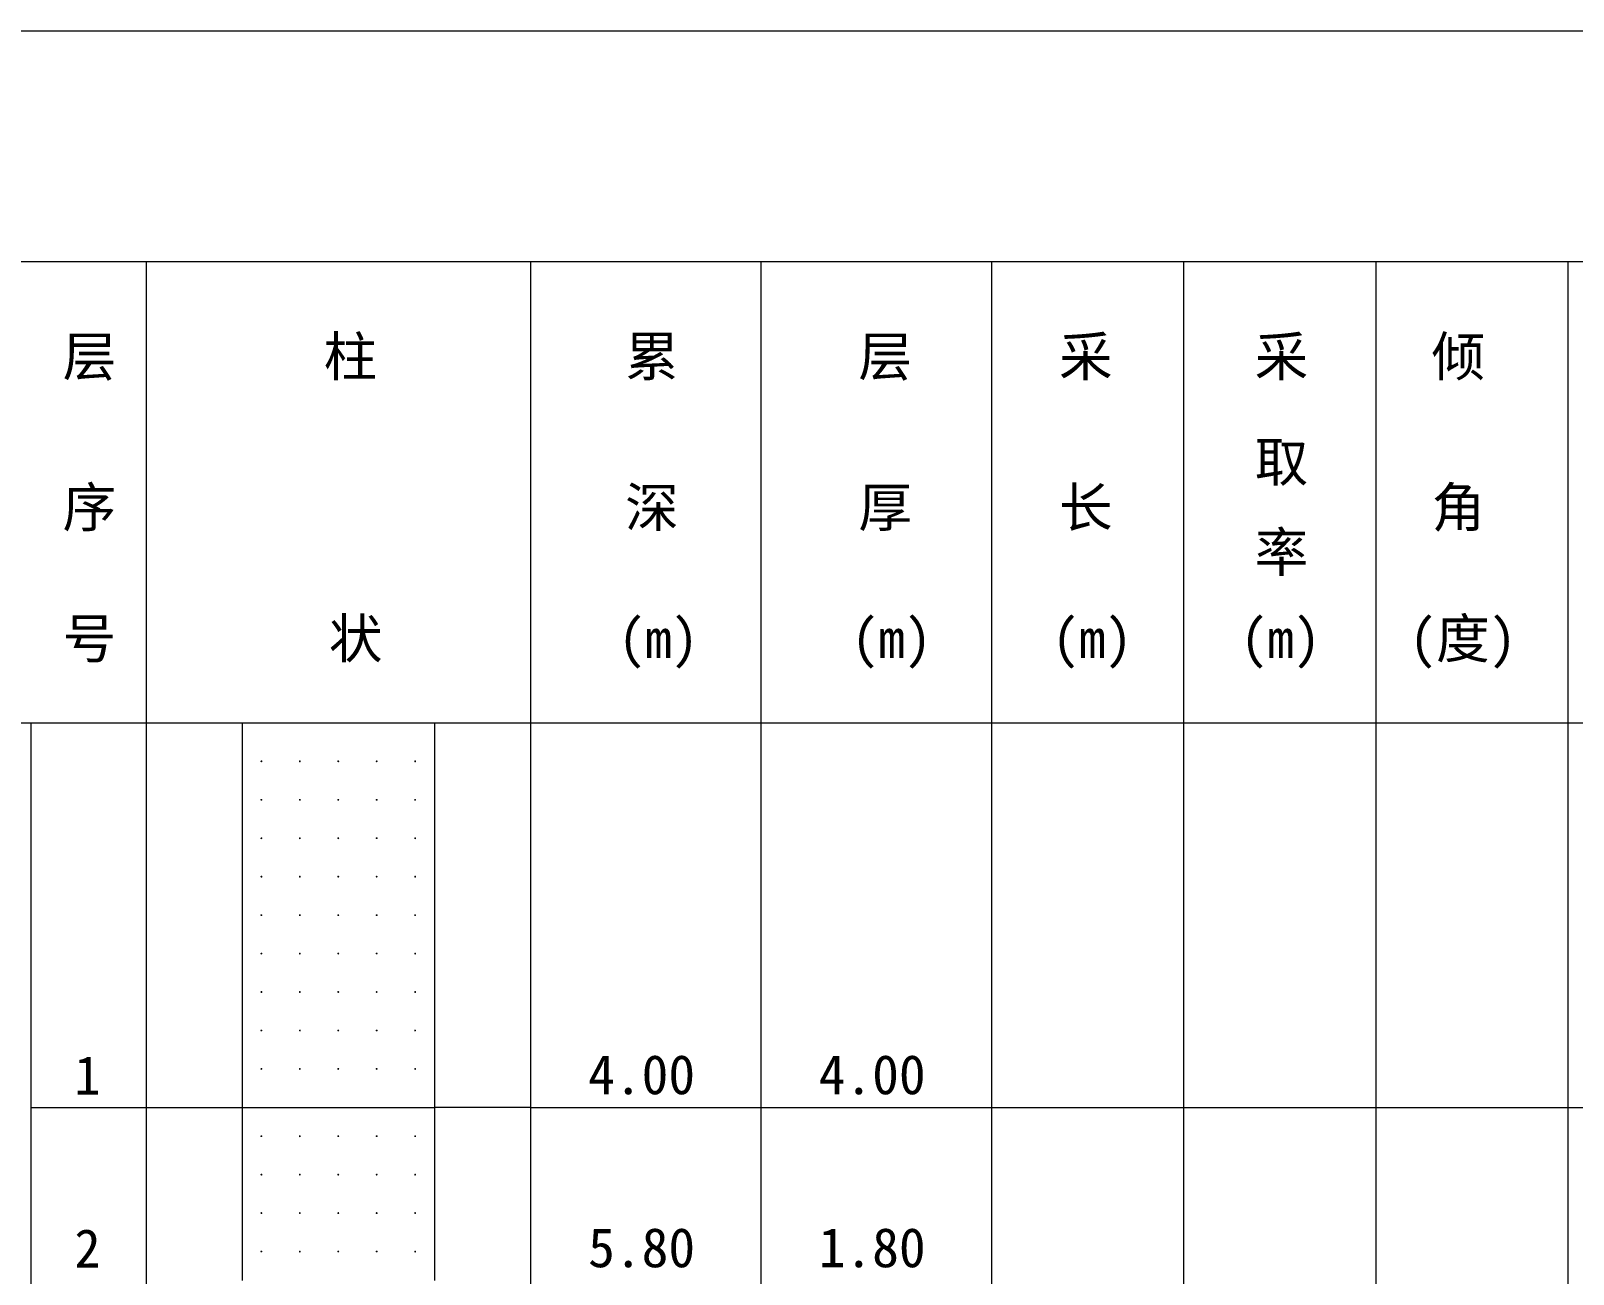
# Model space of a CAD drawing. Header units: inches. Extents: x -27 to 109, y -724 to 26.
# Drawn here: x 15.88 to 31.94, y -4.84 to 8.1 of the extents above; entities that cross this region are included whole.
import ezdxf

# ---------------------------------------------------------------- set-up
doc = ezdxf.new("R2010")
doc.units = ezdxf.units.IN
doc.header["$MEASUREMENT"] = 0
doc.layers.get('0').update_dxf_attribs({"lineweight": 0})
doc.styles.add('宋体', font='')
doc.styles.get('宋体').set_extended_font_data('宋体')

# ---------------------------------------------------------------- blocks, each defined once
blk = doc.blocks.new('lr_block_1')
at = {"true_color": 0x000000}
for points in [[(18.291, 0.494), (18.292, 0.496), (18.291, 0.499), (18.29, 0.501), (18.289, 0.503), (18.287, 0.505), (18.284, 0.506), (18.282, 0.506), (18.279, 0.506), (18.277, 0.505), (18.275, 0.503), (18.273, 0.501), (18.272, 0.499), (18.272, 0.496), (18.272, 0.494), (18.273, 0.491), (18.275, 0.489), (18.277, 0.488), (18.279, 0.487), (18.282, 0.486), (18.284, 0.487), (18.287, 0.488), (18.289, 0.489), (18.29, 0.491)], [(18.691, 0.494), (18.692, 0.496), (18.691, 0.499), (18.69, 0.501), (18.689, 0.503), (18.687, 0.505), (18.684, 0.506), (18.682, 0.506), (18.679, 0.506), (18.677, 0.505), (18.674, 0.503), (18.673, 0.501), (18.672, 0.499), (18.672, 0.496), (18.672, 0.494), (18.673, 0.491), (18.674, 0.489), (18.676, 0.488), (18.679, 0.487), (18.682, 0.486), (18.684, 0.487), (18.686, 0.488), (18.689, 0.489), (18.69, 0.491)], [(19.091, 0.494), (19.092, 0.496), (19.091, 0.499), (19.09, 0.501), (19.089, 0.503), (19.087, 0.505), (19.084, 0.506), (19.082, 0.506), (19.079, 0.506), (19.077, 0.505), (19.075, 0.503), (19.073, 0.501), (19.072, 0.499), (19.072, 0.496), (19.072, 0.494), (19.073, 0.491), (19.075, 0.489), (19.077, 0.488), (19.079, 0.487), (19.082, 0.486), (19.084, 0.487), (19.087, 0.488), (19.089, 0.489), (19.09, 0.491)], [(19.491, 0.494), (19.492, 0.496), (19.491, 0.499), (19.49, 0.501), (19.489, 0.503), (19.487, 0.505), (19.484, 0.506), (19.482, 0.506), (19.479, 0.506), (19.477, 0.505), (19.474, 0.503), (19.473, 0.501), (19.472, 0.499), (19.472, 0.496), (19.472, 0.494), (19.473, 0.491), (19.474, 0.489), (19.476, 0.488), (19.479, 0.487), (19.482, 0.486), (19.484, 0.487), (19.486, 0.488), (19.489, 0.489), (19.49, 0.491)], [(19.891, 0.494), (19.892, 0.496), (19.891, 0.499), (19.89, 0.501), (19.889, 0.503), (19.887, 0.505), (19.884, 0.506), (19.882, 0.506), (19.879, 0.506), (19.877, 0.505), (19.875, 0.503), (19.873, 0.501), (19.872, 0.499), (19.872, 0.496), (19.872, 0.494), (19.873, 0.491), (19.875, 0.489), (19.877, 0.488), (19.879, 0.487), (19.882, 0.486), (19.884, 0.487), (19.887, 0.488), (19.889, 0.489), (19.89, 0.491)], [(18.291, 0.094), (18.292, 0.096), (18.291, 0.099), (18.29, 0.101), (18.289, 0.103), (18.287, 0.105), (18.284, 0.106), (18.282, 0.106), (18.279, 0.106), (18.277, 0.105), (18.275, 0.103), (18.273, 0.101), (18.272, 0.099), (18.272, 0.096), (18.272, 0.094), (18.273, 0.091), (18.275, 0.089), (18.277, 0.088), (18.279, 0.087), (18.282, 0.086), (18.284, 0.087), (18.287, 0.088), (18.289, 0.089), (18.29, 0.091)], [(18.691, 0.094), (18.692, 0.096), (18.691, 0.099), (18.69, 0.101), (18.689, 0.103), (18.687, 0.105), (18.684, 0.106), (18.682, 0.106), (18.679, 0.106), (18.677, 0.105), (18.675, 0.103), (18.673, 0.101), (18.672, 0.099), (18.672, 0.096), (18.672, 0.094), (18.673, 0.091), (18.675, 0.089), (18.677, 0.088), (18.679, 0.087), (18.682, 0.086), (18.684, 0.087), (18.687, 0.088), (18.689, 0.089), (18.69, 0.091)], [(19.091, 0.094), (19.092, 0.096), (19.091, 0.099), (19.09, 0.101), (19.089, 0.103), (19.087, 0.105), (19.084, 0.106), (19.082, 0.106), (19.079, 0.106), (19.077, 0.105), (19.075, 0.103), (19.073, 0.101), (19.072, 0.099), (19.072, 0.096), (19.072, 0.094), (19.073, 0.091), (19.075, 0.089), (19.077, 0.088), (19.079, 0.087), (19.082, 0.086), (19.084, 0.087), (19.087, 0.088), (19.089, 0.089), (19.09, 0.091)], [(19.491, 0.094), (19.492, 0.096), (19.491, 0.099), (19.49, 0.101), (19.489, 0.103), (19.487, 0.105), (19.484, 0.106), (19.482, 0.106), (19.479, 0.106), (19.477, 0.105), (19.475, 0.103), (19.473, 0.101), (19.472, 0.099), (19.472, 0.096), (19.472, 0.094), (19.473, 0.091), (19.475, 0.089), (19.477, 0.088), (19.479, 0.087), (19.482, 0.086), (19.484, 0.087), (19.487, 0.088), (19.489, 0.089), (19.49, 0.091)], [(19.891, 0.094), (19.892, 0.096), (19.891, 0.099), (19.89, 0.101), (19.889, 0.103), (19.887, 0.105), (19.884, 0.106), (19.882, 0.106), (19.879, 0.106), (19.877, 0.105), (19.875, 0.103), (19.873, 0.101), (19.872, 0.099), (19.872, 0.096), (19.872, 0.094), (19.873, 0.091), (19.875, 0.089), (19.877, 0.088), (19.879, 0.087), (19.882, 0.086), (19.884, 0.087), (19.887, 0.088), (19.889, 0.089), (19.89, 0.091)], [(18.291, -0.306), (18.292, -0.304), (18.291, -0.301), (18.29, -0.299), (18.289, -0.297), (18.287, -0.295), (18.284, -0.294), (18.282, -0.294), (18.279, -0.294), (18.277, -0.295), (18.275, -0.297), (18.273, -0.299), (18.272, -0.301), (18.272, -0.304), (18.272, -0.306), (18.273, -0.309), (18.275, -0.311), (18.277, -0.312), (18.279, -0.313), (18.282, -0.314), (18.284, -0.313), (18.287, -0.312), (18.289, -0.311), (18.29, -0.309)], [(18.691, -0.306), (18.692, -0.304), (18.691, -0.301), (18.69, -0.299), (18.689, -0.297), (18.687, -0.295), (18.684, -0.294), (18.682, -0.294), (18.679, -0.294), (18.677, -0.295), (18.674, -0.297), (18.673, -0.299), (18.672, -0.301), (18.672, -0.304), (18.672, -0.306), (18.673, -0.309), (18.674, -0.311), (18.676, -0.312), (18.679, -0.313), (18.682, -0.314), (18.684, -0.313), (18.686, -0.312), (18.689, -0.311), (18.69, -0.309)], [(19.091, -0.306), (19.092, -0.304), (19.091, -0.301), (19.09, -0.299), (19.089, -0.297), (19.087, -0.295), (19.084, -0.294), (19.082, -0.294), (19.079, -0.294), (19.077, -0.295), (19.075, -0.297), (19.073, -0.299), (19.072, -0.301), (19.072, -0.304), (19.072, -0.306), (19.073, -0.309), (19.075, -0.311), (19.077, -0.312), (19.079, -0.313), (19.082, -0.314), (19.084, -0.313), (19.087, -0.312), (19.089, -0.311), (19.09, -0.309)], [(19.491, -0.306), (19.492, -0.304), (19.491, -0.301), (19.49, -0.299), (19.489, -0.297), (19.487, -0.295), (19.484, -0.294), (19.482, -0.294), (19.479, -0.294), (19.477, -0.295), (19.474, -0.297), (19.473, -0.299), (19.472, -0.301), (19.472, -0.304), (19.472, -0.306), (19.473, -0.309), (19.474, -0.311), (19.476, -0.312), (19.479, -0.313), (19.482, -0.314), (19.484, -0.313), (19.486, -0.312), (19.489, -0.311), (19.49, -0.309)], [(19.891, -0.306), (19.892, -0.304), (19.891, -0.301), (19.89, -0.299), (19.889, -0.297), (19.887, -0.295), (19.884, -0.294), (19.882, -0.294), (19.879, -0.294), (19.877, -0.295), (19.875, -0.297), (19.873, -0.299), (19.872, -0.301), (19.872, -0.304), (19.872, -0.306), (19.873, -0.309), (19.875, -0.311), (19.877, -0.312), (19.879, -0.313), (19.882, -0.314), (19.884, -0.313), (19.887, -0.312), (19.889, -0.311), (19.89, -0.309)], [(18.291, -0.706), (18.292, -0.704), (18.291, -0.701), (18.29, -0.699), (18.289, -0.697), (18.287, -0.695), (18.284, -0.694), (18.282, -0.694), (18.279, -0.694), (18.277, -0.695), (18.275, -0.697), (18.273, -0.699), (18.272, -0.701), (18.272, -0.704), (18.272, -0.706), (18.273, -0.709), (18.275, -0.711), (18.277, -0.712), (18.279, -0.713), (18.282, -0.714), (18.284, -0.713), (18.287, -0.712), (18.289, -0.711), (18.29, -0.709)], [(18.691, -0.706), (18.692, -0.704), (18.691, -0.701), (18.69, -0.699), (18.689, -0.697), (18.687, -0.695), (18.684, -0.694), (18.682, -0.694), (18.679, -0.694), (18.677, -0.695), (18.675, -0.697), (18.673, -0.699), (18.672, -0.701), (18.672, -0.704), (18.672, -0.706), (18.673, -0.709), (18.675, -0.711), (18.677, -0.712), (18.679, -0.713), (18.682, -0.714), (18.684, -0.713), (18.687, -0.712), (18.689, -0.711), (18.69, -0.709)], [(19.091, -0.706), (19.092, -0.704), (19.091, -0.701), (19.09, -0.699), (19.089, -0.697), (19.087, -0.695), (19.084, -0.694), (19.082, -0.694), (19.079, -0.694), (19.077, -0.695), (19.075, -0.697), (19.073, -0.699), (19.072, -0.701), (19.072, -0.704), (19.072, -0.706), (19.073, -0.709), (19.075, -0.711), (19.077, -0.712), (19.079, -0.713), (19.082, -0.714), (19.084, -0.713), (19.087, -0.712), (19.089, -0.711), (19.09, -0.709)], [(19.491, -0.706), (19.492, -0.704), (19.491, -0.701), (19.49, -0.699), (19.489, -0.697), (19.487, -0.695), (19.484, -0.694), (19.482, -0.694), (19.479, -0.694), (19.477, -0.695), (19.475, -0.697), (19.473, -0.699), (19.472, -0.701), (19.472, -0.704), (19.472, -0.706), (19.473, -0.709), (19.475, -0.711), (19.477, -0.712), (19.479, -0.713), (19.482, -0.714), (19.484, -0.713), (19.487, -0.712), (19.489, -0.711), (19.49, -0.709)], [(19.891, -0.706), (19.892, -0.704), (19.891, -0.701), (19.89, -0.699), (19.889, -0.697), (19.887, -0.695), (19.884, -0.694), (19.882, -0.694), (19.879, -0.694), (19.877, -0.695), (19.875, -0.697), (19.873, -0.699), (19.872, -0.701), (19.872, -0.704), (19.872, -0.706), (19.873, -0.709), (19.875, -0.711), (19.877, -0.712), (19.879, -0.713), (19.882, -0.714), (19.884, -0.713), (19.887, -0.712), (19.889, -0.711), (19.89, -0.709)], [(18.291, -1.106), (18.292, -1.104), (18.291, -1.101), (18.29, -1.099), (18.289, -1.097), (18.287, -1.095), (18.284, -1.094), (18.282, -1.094), (18.279, -1.094), (18.277, -1.095), (18.275, -1.097), (18.273, -1.099), (18.272, -1.101), (18.272, -1.104), (18.272, -1.106), (18.273, -1.109), (18.275, -1.111), (18.277, -1.112), (18.279, -1.113), (18.282, -1.114), (18.284, -1.113), (18.287, -1.112), (18.289, -1.111), (18.29, -1.109)], [(18.691, -1.106), (18.692, -1.104), (18.691, -1.101), (18.69, -1.099), (18.689, -1.097), (18.687, -1.095), (18.684, -1.094), (18.682, -1.094), (18.679, -1.094), (18.677, -1.095), (18.674, -1.097), (18.673, -1.099), (18.672, -1.101), (18.672, -1.104), (18.672, -1.106), (18.673, -1.109), (18.674, -1.111), (18.676, -1.112), (18.679, -1.113), (18.682, -1.114), (18.684, -1.113), (18.686, -1.112), (18.689, -1.111), (18.69, -1.109)], [(19.091, -1.106), (19.092, -1.104), (19.091, -1.101), (19.09, -1.099), (19.089, -1.097), (19.087, -1.095), (19.084, -1.094), (19.082, -1.094), (19.079, -1.094), (19.077, -1.095), (19.075, -1.097), (19.073, -1.099), (19.072, -1.101), (19.072, -1.104), (19.072, -1.106), (19.073, -1.109), (19.075, -1.111), (19.077, -1.112), (19.079, -1.113), (19.082, -1.114), (19.084, -1.113), (19.087, -1.112), (19.089, -1.111), (19.09, -1.109)], [(19.491, -1.106), (19.492, -1.104), (19.491, -1.101), (19.49, -1.099), (19.489, -1.097), (19.487, -1.095), (19.484, -1.094), (19.482, -1.094), (19.479, -1.094), (19.477, -1.095), (19.474, -1.097), (19.473, -1.099), (19.472, -1.101), (19.472, -1.104), (19.472, -1.106), (19.473, -1.109), (19.474, -1.111), (19.476, -1.112), (19.479, -1.113), (19.482, -1.114), (19.484, -1.113), (19.486, -1.112), (19.489, -1.111), (19.49, -1.109)], [(19.891, -1.106), (19.892, -1.104), (19.891, -1.101), (19.89, -1.099), (19.889, -1.097), (19.887, -1.095), (19.884, -1.094), (19.882, -1.094), (19.879, -1.094), (19.877, -1.095), (19.875, -1.097), (19.873, -1.099), (19.872, -1.101), (19.872, -1.104), (19.872, -1.106), (19.873, -1.109), (19.875, -1.111), (19.877, -1.112), (19.879, -1.113), (19.882, -1.114), (19.884, -1.113), (19.887, -1.112), (19.889, -1.111), (19.89, -1.109)], [(18.291, -1.506), (18.292, -1.504), (18.291, -1.501), (18.29, -1.499), (18.289, -1.497), (18.287, -1.495), (18.284, -1.494), (18.282, -1.494), (18.279, -1.494), (18.277, -1.495), (18.275, -1.497), (18.273, -1.499), (18.272, -1.501), (18.272, -1.504), (18.272, -1.506), (18.273, -1.509), (18.275, -1.511), (18.277, -1.512), (18.279, -1.513), (18.282, -1.514), (18.284, -1.513), (18.287, -1.512), (18.289, -1.511), (18.29, -1.509)], [(18.691, -1.506), (18.692, -1.504), (18.691, -1.501), (18.69, -1.499), (18.689, -1.497), (18.687, -1.495), (18.684, -1.494), (18.682, -1.494), (18.679, -1.494), (18.677, -1.495), (18.675, -1.497), (18.673, -1.499), (18.672, -1.501), (18.672, -1.504), (18.672, -1.506), (18.673, -1.509), (18.675, -1.511), (18.677, -1.512), (18.679, -1.513), (18.682, -1.514), (18.684, -1.513), (18.687, -1.512), (18.689, -1.511), (18.69, -1.509)], [(19.091, -1.506), (19.092, -1.504), (19.091, -1.501), (19.09, -1.499), (19.089, -1.497), (19.087, -1.495), (19.084, -1.494), (19.082, -1.494), (19.079, -1.494), (19.077, -1.495), (19.075, -1.497), (19.073, -1.499), (19.072, -1.501), (19.072, -1.504), (19.072, -1.506), (19.073, -1.509), (19.075, -1.511), (19.077, -1.512), (19.079, -1.513), (19.082, -1.514), (19.084, -1.513), (19.087, -1.512), (19.089, -1.511), (19.09, -1.509)], [(19.491, -1.506), (19.492, -1.504), (19.491, -1.501), (19.49, -1.499), (19.489, -1.497), (19.487, -1.495), (19.484, -1.494), (19.482, -1.494), (19.479, -1.494), (19.477, -1.495), (19.475, -1.497), (19.473, -1.499), (19.472, -1.501), (19.472, -1.504), (19.472, -1.506), (19.473, -1.509), (19.475, -1.511), (19.477, -1.512), (19.479, -1.513), (19.482, -1.514), (19.484, -1.513), (19.487, -1.512), (19.489, -1.511), (19.49, -1.509)], [(19.891, -1.506), (19.892, -1.504), (19.891, -1.501), (19.89, -1.499), (19.889, -1.497), (19.887, -1.495), (19.884, -1.494), (19.882, -1.494), (19.879, -1.494), (19.877, -1.495), (19.875, -1.497), (19.873, -1.499), (19.872, -1.501), (19.872, -1.504), (19.872, -1.506), (19.873, -1.509), (19.875, -1.511), (19.877, -1.512), (19.879, -1.513), (19.882, -1.514), (19.884, -1.513), (19.887, -1.512), (19.889, -1.511), (19.89, -1.509)], [(18.291, -1.906), (18.292, -1.904), (18.291, -1.901), (18.29, -1.899), (18.289, -1.897), (18.287, -1.895), (18.284, -1.894), (18.282, -1.894), (18.279, -1.894), (18.277, -1.895), (18.275, -1.897), (18.273, -1.899), (18.272, -1.901), (18.272, -1.904), (18.272, -1.906), (18.273, -1.909), (18.275, -1.911), (18.277, -1.912), (18.279, -1.913), (18.282, -1.914), (18.284, -1.913), (18.287, -1.912), (18.289, -1.911), (18.29, -1.909)], [(18.691, -1.906), (18.692, -1.904), (18.691, -1.901), (18.69, -1.899), (18.689, -1.897), (18.687, -1.895), (18.684, -1.894), (18.682, -1.894), (18.679, -1.894), (18.677, -1.895), (18.674, -1.897), (18.673, -1.899), (18.672, -1.901), (18.672, -1.904), (18.672, -1.906), (18.673, -1.909), (18.674, -1.911), (18.676, -1.912), (18.679, -1.913), (18.682, -1.914), (18.684, -1.913), (18.686, -1.912), (18.689, -1.911), (18.69, -1.909)], [(19.091, -1.906), (19.092, -1.904), (19.091, -1.901), (19.09, -1.899), (19.089, -1.897), (19.087, -1.895), (19.084, -1.894), (19.082, -1.894), (19.079, -1.894), (19.077, -1.895), (19.075, -1.897), (19.073, -1.899), (19.072, -1.901), (19.072, -1.904), (19.072, -1.906), (19.073, -1.909), (19.075, -1.911), (19.077, -1.912), (19.079, -1.913), (19.082, -1.914), (19.084, -1.913), (19.087, -1.912), (19.089, -1.911), (19.09, -1.909)], [(19.491, -1.906), (19.492, -1.904), (19.491, -1.901), (19.49, -1.899), (19.489, -1.897), (19.487, -1.895), (19.484, -1.894), (19.482, -1.894), (19.479, -1.894), (19.477, -1.895), (19.474, -1.897), (19.473, -1.899), (19.472, -1.901), (19.472, -1.904), (19.472, -1.906), (19.473, -1.909), (19.474, -1.911), (19.476, -1.912), (19.479, -1.913), (19.482, -1.914), (19.484, -1.913), (19.486, -1.912), (19.489, -1.911), (19.49, -1.909)], [(19.891, -1.906), (19.892, -1.904), (19.891, -1.901), (19.89, -1.899), (19.889, -1.897), (19.887, -1.895), (19.884, -1.894), (19.882, -1.894), (19.879, -1.894), (19.877, -1.895), (19.875, -1.897), (19.873, -1.899), (19.872, -1.901), (19.872, -1.904), (19.872, -1.906), (19.873, -1.909), (19.875, -1.911), (19.877, -1.912), (19.879, -1.913), (19.882, -1.914), (19.884, -1.913), (19.887, -1.912), (19.889, -1.911), (19.89, -1.909)], [(18.291, -2.306), (18.292, -2.304), (18.291, -2.301), (18.29, -2.299), (18.289, -2.297), (18.287, -2.295), (18.284, -2.294), (18.282, -2.294), (18.279, -2.294), (18.277, -2.295), (18.275, -2.297), (18.273, -2.299), (18.272, -2.301), (18.272, -2.304), (18.272, -2.306), (18.273, -2.309), (18.275, -2.311), (18.277, -2.312), (18.279, -2.313), (18.282, -2.314), (18.284, -2.313), (18.287, -2.312), (18.289, -2.311), (18.29, -2.309)], [(18.691, -2.306), (18.692, -2.304), (18.691, -2.301), (18.69, -2.299), (18.689, -2.297), (18.687, -2.295), (18.684, -2.294), (18.682, -2.294), (18.679, -2.294), (18.677, -2.295), (18.675, -2.297), (18.673, -2.299), (18.672, -2.301), (18.672, -2.304), (18.672, -2.306), (18.673, -2.309), (18.675, -2.311), (18.677, -2.312), (18.679, -2.313), (18.682, -2.314), (18.684, -2.313), (18.687, -2.312), (18.689, -2.311), (18.69, -2.309)], [(19.091, -2.306), (19.092, -2.304), (19.091, -2.301), (19.09, -2.299), (19.089, -2.297), (19.087, -2.295), (19.084, -2.294), (19.082, -2.294), (19.079, -2.294), (19.077, -2.295), (19.075, -2.297), (19.073, -2.299), (19.072, -2.301), (19.072, -2.304), (19.072, -2.306), (19.073, -2.309), (19.075, -2.311), (19.077, -2.312), (19.079, -2.313), (19.082, -2.314), (19.084, -2.313), (19.087, -2.312), (19.089, -2.311), (19.09, -2.309)], [(19.491, -2.306), (19.492, -2.304), (19.491, -2.301), (19.49, -2.299), (19.489, -2.297), (19.487, -2.295), (19.484, -2.294), (19.482, -2.294), (19.479, -2.294), (19.477, -2.295), (19.475, -2.297), (19.473, -2.299), (19.472, -2.301), (19.472, -2.304), (19.472, -2.306), (19.473, -2.309), (19.475, -2.311), (19.477, -2.312), (19.479, -2.313), (19.482, -2.314), (19.484, -2.313), (19.487, -2.312), (19.489, -2.311), (19.49, -2.309)], [(19.891, -2.306), (19.892, -2.304), (19.891, -2.301), (19.89, -2.299), (19.889, -2.297), (19.887, -2.295), (19.884, -2.294), (19.882, -2.294), (19.879, -2.294), (19.877, -2.295), (19.875, -2.297), (19.873, -2.299), (19.872, -2.301), (19.872, -2.304), (19.872, -2.306), (19.873, -2.309), (19.875, -2.311), (19.877, -2.312), (19.879, -2.313), (19.882, -2.314), (19.884, -2.313), (19.887, -2.312), (19.889, -2.311), (19.89, -2.309)], [(18.291, -2.706), (18.292, -2.704), (18.291, -2.701), (18.29, -2.699), (18.289, -2.697), (18.287, -2.695), (18.284, -2.694), (18.282, -2.694), (18.279, -2.694), (18.277, -2.695), (18.275, -2.697), (18.273, -2.699), (18.272, -2.701), (18.272, -2.704), (18.272, -2.706), (18.273, -2.709), (18.275, -2.711), (18.277, -2.712), (18.279, -2.713), (18.282, -2.714), (18.284, -2.713), (18.287, -2.712), (18.289, -2.711), (18.29, -2.709)], [(18.691, -2.706), (18.692, -2.704), (18.691, -2.701), (18.69, -2.699), (18.689, -2.697), (18.687, -2.695), (18.684, -2.694), (18.682, -2.694), (18.679, -2.694), (18.677, -2.695), (18.674, -2.697), (18.673, -2.699), (18.672, -2.701), (18.672, -2.704), (18.672, -2.706), (18.673, -2.709), (18.674, -2.711), (18.676, -2.712), (18.679, -2.713), (18.682, -2.714), (18.684, -2.713), (18.686, -2.712), (18.689, -2.711), (18.69, -2.709)], [(19.091, -2.706), (19.092, -2.704), (19.091, -2.701), (19.09, -2.699), (19.089, -2.697), (19.087, -2.695), (19.084, -2.694), (19.082, -2.694), (19.079, -2.694), (19.077, -2.695), (19.075, -2.697), (19.073, -2.699), (19.072, -2.701), (19.072, -2.704), (19.072, -2.706), (19.073, -2.709), (19.075, -2.711), (19.077, -2.712), (19.079, -2.713), (19.082, -2.714), (19.084, -2.713), (19.087, -2.712), (19.089, -2.711), (19.09, -2.709)], [(19.491, -2.706), (19.492, -2.704), (19.491, -2.701), (19.49, -2.699), (19.489, -2.697), (19.487, -2.695), (19.484, -2.694), (19.482, -2.694), (19.479, -2.694), (19.477, -2.695), (19.474, -2.697), (19.473, -2.699), (19.472, -2.701), (19.472, -2.704), (19.472, -2.706), (19.473, -2.709), (19.474, -2.711), (19.476, -2.712), (19.479, -2.713), (19.482, -2.714), (19.484, -2.713), (19.486, -2.712), (19.489, -2.711), (19.49, -2.709)], [(19.891, -2.706), (19.892, -2.704), (19.891, -2.701), (19.89, -2.699), (19.889, -2.697), (19.887, -2.695), (19.884, -2.694), (19.882, -2.694), (19.879, -2.694), (19.877, -2.695), (19.875, -2.697), (19.873, -2.699), (19.872, -2.701), (19.872, -2.704), (19.872, -2.706), (19.873, -2.709), (19.875, -2.711), (19.877, -2.712), (19.879, -2.713), (19.882, -2.714), (19.884, -2.713), (19.887, -2.712), (19.889, -2.711), (19.89, -2.709)]]:
    blk.add_hatch(color=18, dxfattribs=at).paths.add_polyline_path(points, flags=17)
blk = doc.blocks.new('lr_block_2')
at = {"true_color": 0x000000}
for points in [[(18.291, -3.406), (18.292, -3.404), (18.291, -3.401), (18.29, -3.399), (18.289, -3.397), (18.287, -3.395), (18.284, -3.394), (18.282, -3.394), (18.279, -3.394), (18.277, -3.395), (18.275, -3.397), (18.273, -3.399), (18.272, -3.401), (18.272, -3.404), (18.272, -3.406), (18.273, -3.409), (18.275, -3.411), (18.277, -3.412), (18.279, -3.413), (18.282, -3.414), (18.284, -3.413), (18.287, -3.412), (18.289, -3.411), (18.29, -3.409)], [(18.691, -3.406), (18.692, -3.404), (18.691, -3.401), (18.69, -3.399), (18.689, -3.397), (18.687, -3.395), (18.684, -3.394), (18.682, -3.394), (18.679, -3.394), (18.677, -3.395), (18.674, -3.397), (18.673, -3.399), (18.672, -3.401), (18.672, -3.404), (18.672, -3.406), (18.673, -3.409), (18.674, -3.411), (18.676, -3.412), (18.679, -3.413), (18.682, -3.414), (18.684, -3.413), (18.686, -3.412), (18.689, -3.411), (18.69, -3.409)], [(19.091, -3.406), (19.092, -3.404), (19.091, -3.401), (19.09, -3.399), (19.089, -3.397), (19.087, -3.395), (19.084, -3.394), (19.082, -3.394), (19.079, -3.394), (19.077, -3.395), (19.075, -3.397), (19.073, -3.399), (19.072, -3.401), (19.072, -3.404), (19.072, -3.406), (19.073, -3.409), (19.075, -3.411), (19.077, -3.412), (19.079, -3.413), (19.082, -3.414), (19.084, -3.413), (19.087, -3.412), (19.089, -3.411), (19.09, -3.409)], [(19.491, -3.406), (19.492, -3.404), (19.491, -3.401), (19.49, -3.399), (19.489, -3.397), (19.487, -3.395), (19.484, -3.394), (19.482, -3.394), (19.479, -3.394), (19.477, -3.395), (19.474, -3.397), (19.473, -3.399), (19.472, -3.401), (19.472, -3.404), (19.472, -3.406), (19.473, -3.409), (19.474, -3.411), (19.476, -3.412), (19.479, -3.413), (19.482, -3.414), (19.484, -3.413), (19.486, -3.412), (19.489, -3.411), (19.49, -3.409)], [(19.891, -3.406), (19.892, -3.404), (19.891, -3.401), (19.89, -3.399), (19.889, -3.397), (19.887, -3.395), (19.884, -3.394), (19.882, -3.394), (19.879, -3.394), (19.877, -3.395), (19.875, -3.397), (19.873, -3.399), (19.872, -3.401), (19.872, -3.404), (19.872, -3.406), (19.873, -3.409), (19.875, -3.411), (19.877, -3.412), (19.879, -3.413), (19.882, -3.414), (19.884, -3.413), (19.887, -3.412), (19.889, -3.411), (19.89, -3.409)], [(18.291, -3.806), (18.292, -3.804), (18.291, -3.801), (18.29, -3.799), (18.289, -3.797), (18.287, -3.795), (18.284, -3.794), (18.282, -3.794), (18.279, -3.794), (18.277, -3.795), (18.275, -3.797), (18.273, -3.799), (18.272, -3.801), (18.272, -3.804), (18.272, -3.806), (18.273, -3.809), (18.275, -3.811), (18.277, -3.812), (18.279, -3.813), (18.282, -3.814), (18.284, -3.813), (18.287, -3.812), (18.289, -3.811), (18.29, -3.809)], [(18.691, -3.806), (18.692, -3.804), (18.691, -3.801), (18.69, -3.799), (18.689, -3.797), (18.687, -3.795), (18.684, -3.794), (18.682, -3.794), (18.679, -3.794), (18.677, -3.795), (18.675, -3.797), (18.673, -3.799), (18.672, -3.801), (18.672, -3.804), (18.672, -3.806), (18.673, -3.809), (18.675, -3.811), (18.677, -3.812), (18.679, -3.813), (18.682, -3.814), (18.684, -3.813), (18.687, -3.812), (18.689, -3.811), (18.69, -3.809)], [(19.091, -3.806), (19.092, -3.804), (19.091, -3.801), (19.09, -3.799), (19.089, -3.797), (19.087, -3.795), (19.084, -3.794), (19.082, -3.794), (19.079, -3.794), (19.077, -3.795), (19.075, -3.797), (19.073, -3.799), (19.072, -3.801), (19.072, -3.804), (19.072, -3.806), (19.073, -3.809), (19.075, -3.811), (19.077, -3.812), (19.079, -3.813), (19.082, -3.814), (19.084, -3.813), (19.087, -3.812), (19.089, -3.811), (19.09, -3.809)], [(19.491, -3.806), (19.492, -3.804), (19.491, -3.801), (19.49, -3.799), (19.489, -3.797), (19.487, -3.795), (19.484, -3.794), (19.482, -3.794), (19.479, -3.794), (19.477, -3.795), (19.475, -3.797), (19.473, -3.799), (19.472, -3.801), (19.472, -3.804), (19.472, -3.806), (19.473, -3.809), (19.475, -3.811), (19.477, -3.812), (19.479, -3.813), (19.482, -3.814), (19.484, -3.813), (19.487, -3.812), (19.489, -3.811), (19.49, -3.809)], [(19.891, -3.806), (19.892, -3.804), (19.891, -3.801), (19.89, -3.799), (19.889, -3.797), (19.887, -3.795), (19.884, -3.794), (19.882, -3.794), (19.879, -3.794), (19.877, -3.795), (19.875, -3.797), (19.873, -3.799), (19.872, -3.801), (19.872, -3.804), (19.872, -3.806), (19.873, -3.809), (19.875, -3.811), (19.877, -3.812), (19.879, -3.813), (19.882, -3.814), (19.884, -3.813), (19.887, -3.812), (19.889, -3.811), (19.89, -3.809)], [(18.291, -4.206), (18.292, -4.204), (18.291, -4.201), (18.29, -4.199), (18.289, -4.197), (18.287, -4.195), (18.284, -4.194), (18.282, -4.194), (18.279, -4.194), (18.277, -4.195), (18.275, -4.197), (18.273, -4.199), (18.272, -4.201), (18.272, -4.204), (18.272, -4.206), (18.273, -4.209), (18.275, -4.211), (18.277, -4.212), (18.279, -4.213), (18.282, -4.214), (18.284, -4.213), (18.287, -4.212), (18.289, -4.211), (18.29, -4.209)], [(18.691, -4.206), (18.692, -4.204), (18.691, -4.201), (18.69, -4.199), (18.689, -4.197), (18.687, -4.195), (18.684, -4.194), (18.682, -4.194), (18.679, -4.194), (18.677, -4.195), (18.674, -4.197), (18.673, -4.199), (18.672, -4.201), (18.672, -4.204), (18.672, -4.206), (18.673, -4.209), (18.674, -4.211), (18.676, -4.212), (18.679, -4.213), (18.682, -4.214), (18.684, -4.213), (18.686, -4.212), (18.689, -4.211), (18.69, -4.209)], [(19.091, -4.206), (19.092, -4.204), (19.091, -4.201), (19.09, -4.199), (19.089, -4.197), (19.087, -4.195), (19.084, -4.194), (19.082, -4.194), (19.079, -4.194), (19.077, -4.195), (19.075, -4.197), (19.073, -4.199), (19.072, -4.201), (19.072, -4.204), (19.072, -4.206), (19.073, -4.209), (19.075, -4.211), (19.077, -4.212), (19.079, -4.213), (19.082, -4.214), (19.084, -4.213), (19.087, -4.212), (19.089, -4.211), (19.09, -4.209)], [(19.491, -4.206), (19.492, -4.204), (19.491, -4.201), (19.49, -4.199), (19.489, -4.197), (19.487, -4.195), (19.484, -4.194), (19.482, -4.194), (19.479, -4.194), (19.477, -4.195), (19.474, -4.197), (19.473, -4.199), (19.472, -4.201), (19.472, -4.204), (19.472, -4.206), (19.473, -4.209), (19.474, -4.211), (19.476, -4.212), (19.479, -4.213), (19.482, -4.214), (19.484, -4.213), (19.486, -4.212), (19.489, -4.211), (19.49, -4.209)], [(19.891, -4.206), (19.892, -4.204), (19.891, -4.201), (19.89, -4.199), (19.889, -4.197), (19.887, -4.195), (19.884, -4.194), (19.882, -4.194), (19.879, -4.194), (19.877, -4.195), (19.875, -4.197), (19.873, -4.199), (19.872, -4.201), (19.872, -4.204), (19.872, -4.206), (19.873, -4.209), (19.875, -4.211), (19.877, -4.212), (19.879, -4.213), (19.882, -4.214), (19.884, -4.213), (19.887, -4.212), (19.889, -4.211), (19.89, -4.209)], [(18.291, -4.606), (18.292, -4.604), (18.291, -4.601), (18.29, -4.599), (18.289, -4.597), (18.287, -4.595), (18.284, -4.594), (18.282, -4.594), (18.279, -4.594), (18.277, -4.595), (18.275, -4.597), (18.273, -4.599), (18.272, -4.601), (18.272, -4.604), (18.272, -4.606), (18.273, -4.609), (18.275, -4.611), (18.277, -4.612), (18.279, -4.613), (18.282, -4.614), (18.284, -4.613), (18.287, -4.612), (18.289, -4.611), (18.29, -4.609)], [(18.691, -4.606), (18.692, -4.604), (18.691, -4.601), (18.69, -4.599), (18.689, -4.597), (18.687, -4.595), (18.684, -4.594), (18.682, -4.594), (18.679, -4.594), (18.677, -4.595), (18.675, -4.597), (18.673, -4.599), (18.672, -4.601), (18.672, -4.604), (18.672, -4.606), (18.673, -4.609), (18.675, -4.611), (18.677, -4.612), (18.679, -4.613), (18.682, -4.614), (18.684, -4.613), (18.687, -4.612), (18.689, -4.611), (18.69, -4.609)], [(19.091, -4.606), (19.092, -4.604), (19.091, -4.601), (19.09, -4.599), (19.089, -4.597), (19.087, -4.595), (19.084, -4.594), (19.082, -4.594), (19.079, -4.594), (19.077, -4.595), (19.075, -4.597), (19.073, -4.599), (19.072, -4.601), (19.072, -4.604), (19.072, -4.606), (19.073, -4.609), (19.075, -4.611), (19.077, -4.612), (19.079, -4.613), (19.082, -4.614), (19.084, -4.613), (19.087, -4.612), (19.089, -4.611), (19.09, -4.609)], [(19.491, -4.606), (19.492, -4.604), (19.491, -4.601), (19.49, -4.599), (19.489, -4.597), (19.487, -4.595), (19.484, -4.594), (19.482, -4.594), (19.479, -4.594), (19.477, -4.595), (19.475, -4.597), (19.473, -4.599), (19.472, -4.601), (19.472, -4.604), (19.472, -4.606), (19.473, -4.609), (19.475, -4.611), (19.477, -4.612), (19.479, -4.613), (19.482, -4.614), (19.484, -4.613), (19.487, -4.612), (19.489, -4.611), (19.49, -4.609)], [(19.891, -4.606), (19.892, -4.604), (19.891, -4.601), (19.89, -4.599), (19.889, -4.597), (19.887, -4.595), (19.884, -4.594), (19.882, -4.594), (19.879, -4.594), (19.877, -4.595), (19.875, -4.597), (19.873, -4.599), (19.872, -4.601), (19.872, -4.604), (19.872, -4.606), (19.873, -4.609), (19.875, -4.611), (19.877, -4.612), (19.879, -4.613), (19.882, -4.614), (19.884, -4.613), (19.887, -4.612), (19.889, -4.611), (19.89, -4.609)]]:
    blk.add_hatch(color=18, dxfattribs=at).paths.add_polyline_path(points, flags=17)

msp = doc.modelspace()

# ---------------------------------------------------------------- linework, layer by layer
at = {"lineweight": 15}
msp.add_line((-23.918, 0.896), (105.882, 0.896), dxfattribs=at)
at = {"linetype": 'Continuous', "lineweight": 15}
for p, q in [((15.882, 0.896), (15.882, -693.554)), ((17.082, 0.896), (17.082, -693.554)), ((18.082, 0.896), (18.082, -3.104)), ((20.082, 0.896), (20.082, -3.104)), ((21.082, 0.896), (21.082, -693.554)), ((23.482, 0.896), (23.482, -693.554)), ((25.882, 0.896), (25.882, -693.554)), ((27.882, 0.896), (27.882, -693.554)), ((29.882, 0.896), (29.882, -693.554)), ((31.882, 0.896), (31.882, -693.554)), ((15.882, -3.104), (17.082, -3.104)), ((17.082, -3.104), (18.082, -3.104)), ((18.082, -3.104), (20.082, -3.104)), ((18.082, -3.104), (18.082, -4.904)), ((21.082, -3.104), (20.082, -3.104)), ((20.082, -3.104), (20.082, -4.904)), ((21.082, -3.104), (23.482, -3.104)), ((23.482, -3.104), (25.882, -3.104)), ((25.882, -3.104), (27.882, -3.104)), ((27.882, -3.104), (29.882, -3.104)), ((29.882, -3.104), (31.882, -3.104)), ((31.882, -3.104), (35.882, -3.104))]:
    msp.add_line(p, q, dxfattribs=at)
at = {"lineweight": 15}
for points in [[(-23.918, 8.096), (105.882, 8.096)], [(-23.918, 5.696), (105.882, 5.696)], [(17.082, 5.696), (17.082, 0.896)], [(21.082, 5.696), (21.082, 0.896)], [(23.482, 5.696), (23.482, 0.896)], [(25.882, 5.696), (25.882, 0.896)], [(27.882, 5.696), (27.882, 0.896)], [(29.882, 5.696), (29.882, 0.896)], [(31.882, 5.696), (31.882, 0.896)]]:
    msp.add_lwpolyline(points, dxfattribs=at)

# ---------------------------------------------------------------- block references
at = {"color": 7}
for name in ['lr_block_1', 'lr_block_2']:
    msp.add_blockref(name, (0, 0), dxfattribs=at)

# ---------------------------------------------------------------- texts
at = {"style": '宋体'}
for s, height, p in [('层', 0.409, (16.213, 4.505)), ('柱', 0.409, (18.929, 4.505)), ('累', 0.409, (22.068, 4.505)), ('层', 0.409, (24.496, 4.505)), ('采', 0.409, (26.584, 4.505)), ('采', 0.409, (28.621, 4.505)), ('倾', 0.409, (30.463, 4.505)), ('取', 0.409, (28.621, 3.407)), ('序', 0.409, (16.213, 2.935)), ('深', 0.409, (22.068, 2.935)), ('厚', 0.409, (24.496, 2.935)), ('长', 0.409, (26.584, 2.935)), ('角', 0.409, (30.463, 2.935)), ('率', 0.409, (28.621, 2.468)), ('号', 0.409, (16.213, 1.57)), ('状', 0.409, (18.984, 1.57)), ('(m)', 0.4092, (21.996, 1.57)), ('(m)', 0.4092, (24.424, 1.57)), ('(m)', 0.4092, (26.512, 1.57)), ('(m)', 0.4092, (28.473, 1.57)), ('(度)', 0.4092, (30.231, 1.57)), ('4.00', 0.4092, (21.683, -2.967)), ('4.00', 0.4092, (24.083, -2.967)), ('1', 0.4, (16.335, -2.97)), ('2', 0.4, (16.335, -4.77)), ('5.80', 0.4092, (21.683, -4.767)), ('1.80', 0.4092, (24.083, -4.767))]:
    msp.add_text(s, height=height, dxfattribs=at).set_placement(p)

doc.saveas('drawing.dxf')
